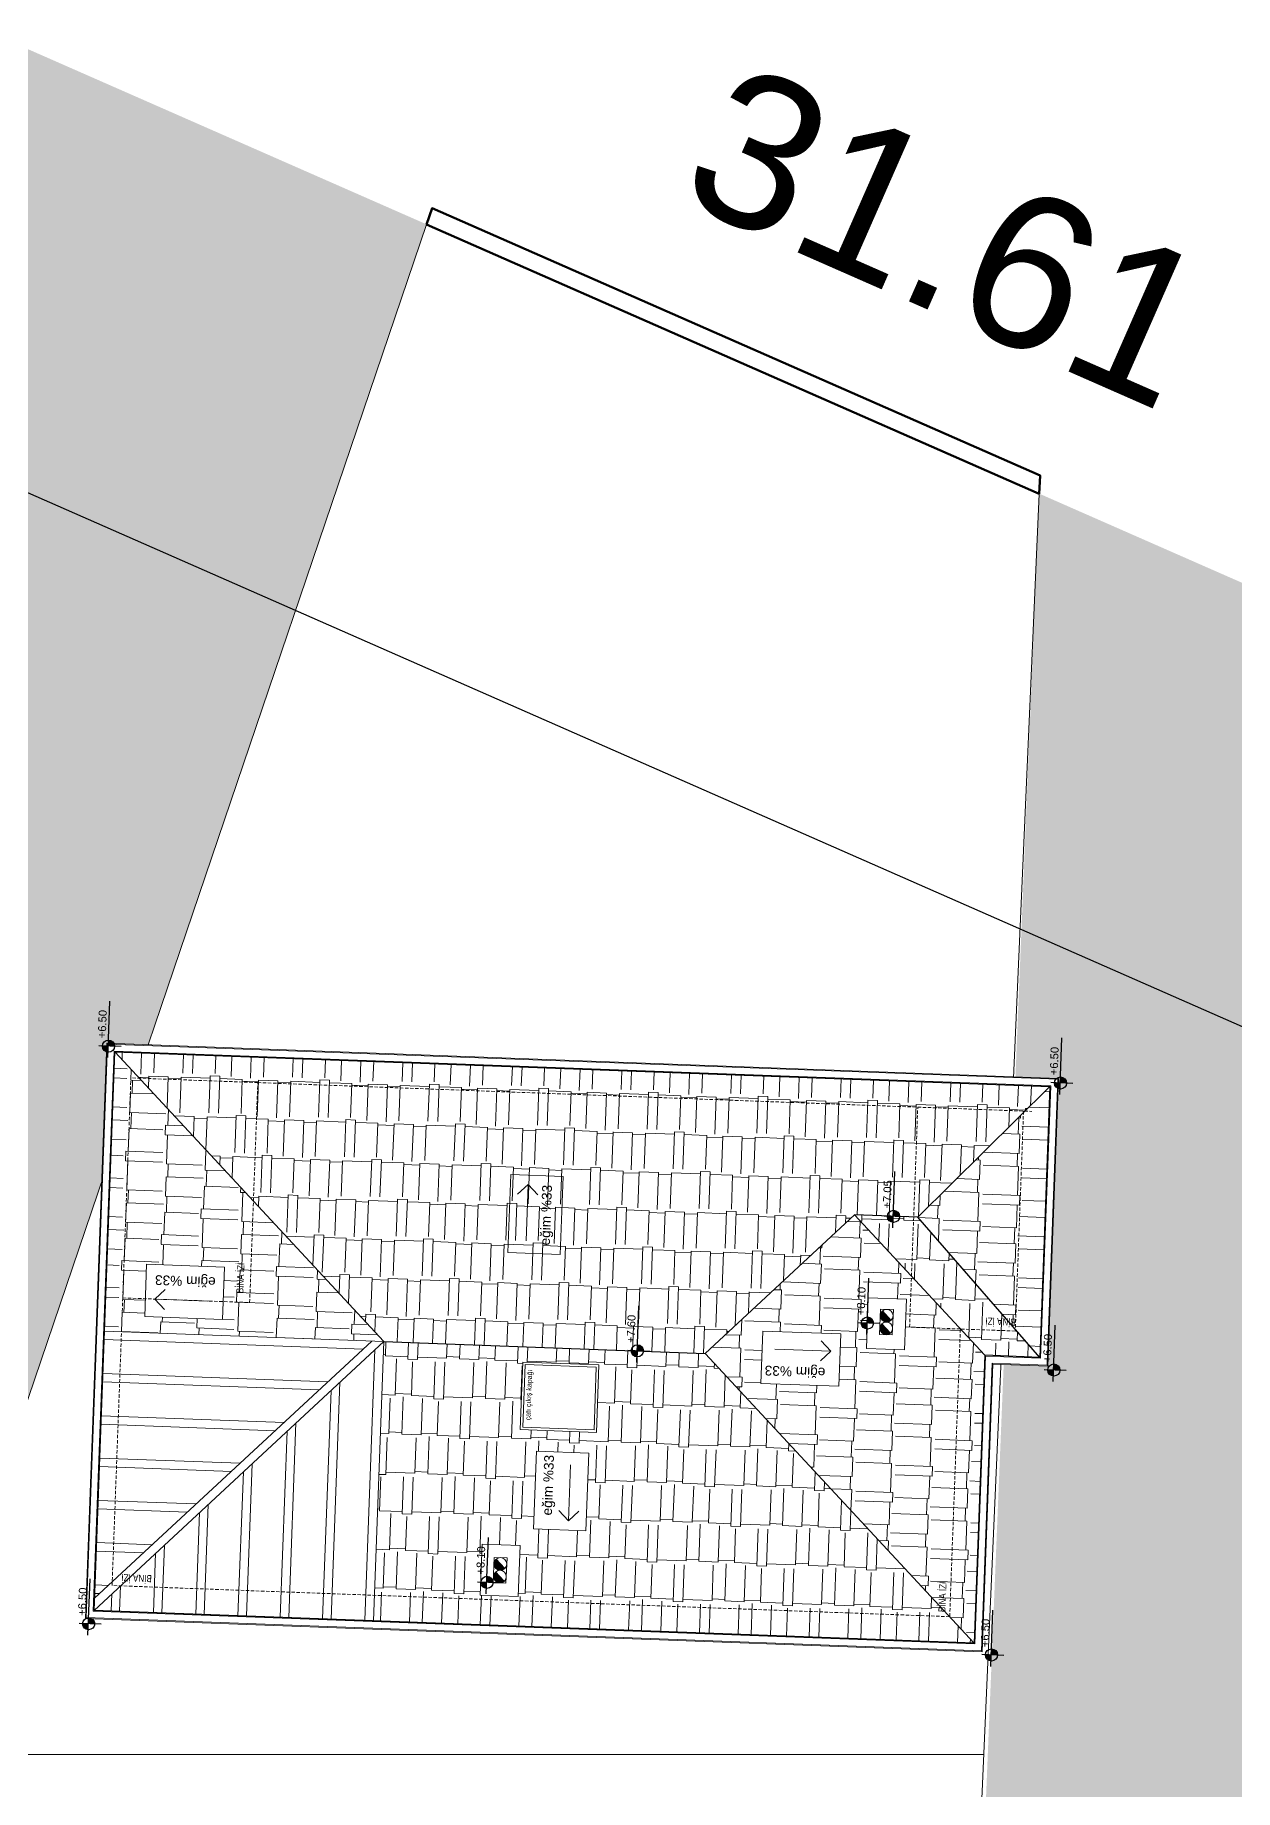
# Model space of a CAD drawing. Header units: centimetres. Extents: x 63871 to 181827, y -95930 to 42199.
# Drawn here: x 175132 to 176549, y -13246 to -11174 of the extents above; entities that cross this region are included whole.
import ezdxf
from ezdxf.enums import TextEntityAlignment as Align

# ---------------------------------------------------------------- set-up
doc = ezdxf.new("R2010")
doc.units = ezdxf.units.CM
doc.linetypes.add('11-021_500-SatisOfisi_220512$0${ Diamond }', pattern=[12, 4, -2, 2, 2, -2])
for name, color, linetype, lineweight in [('A-AREA-IDEN', 7, 'Continuous', 9), ('ARA SINIRLAR', 225, 'Continuous', 15), ('ARM_Pen_No__252', 8, 'Continuous', 18), ('Baca', 82, 'Continuous', 9), ('İz DÜŞÜMÜ', 7, '11-021_500-SatisOfisi_220512$0${ Diamond }', 18), ('OLUK', 222, 'Continuous', 15), ('PARSEL SINIRI', 12, 'Continuous', 50), ('ROL_CEPHE', 1, 'Continuous', 0), ('TARAMA', 251, 'Continuous', 5), ('Çatı', 144, 'Continuous', 30), ('ÇEKME MESAFESİ', 5, 'Continuous', 25)]:
    doc.layers.add(name, color=color, linetype=linetype, lineweight=lineweight)
doc.layers.add('KOT', color=171, linetype='Continuous')
doc.styles.add('Arial', font='Arial.ttf', dxfattribs={"height": 250})
doc.styles.add('Arial_1', font='Arial.ttf', dxfattribs={"height": 300})
doc.styles.add('MtXpl_Arial_Narrow_1', font='')
doc.styles.get("Standard").update_dxf_attribs({"font": 'Arial.ttf'})
doc.styles.get('MtXpl_Arial_Narrow_1').set_extended_font_data('Arial Narrow')
pattern_1 = [(87.87319, (204263.56, -210440.49), (-42.082954, 98.784804), [22.86, -19.05, 26.67, -11.43, 34.29, -15.24]), (87.87319, (204262.505, -210417.575), (-42.082954, 98.784804), [19.05, -72.39, 15.24, -22.86]), (87.87319, (204268.96, -210372.063), (-42.082954, 98.784804), [11.43, -118.11]), (177.87319, (204263.56, -210440.49), (-46.8903556, -30.665961), [43.815, -139.065]), (177.87319, (204264.41, -210417.646), (-46.8903556, -30.665961), [42.8625, -140.0175]), (177.87319, (204265.116, -210398.61), (-46.8903556, -30.665961), [40.005, -142.875]), (177.87319, (204268.96, -210372.063), (-46.8903556, -30.665961), [43.815, -139.065]), (177.87319, (204269.385, -210360.64), (-46.8903556, -30.665961), [43.815, -139.065]), (177.87319, (204267.802, -210326.27), (-46.8903556, -30.665961), [41.91, -140.97])]
pattern_2 = [(357.87319, (204263.56, -210440.49), (98.784804, 42.082954), [22.86, -19.05, 26.67, -11.43, 34.29, -15.24]), (357.87319, (204286.475, -210439.435), (98.784804, 42.082954), [19.05, -72.39, 15.24, -22.86]), (357.87319, (204331.987, -210445.89), (98.784804, 42.082954), [11.43, -118.11]), (87.87319, (204263.56, -210440.49), (-30.665961, 46.8903556), [43.815, -139.065]), (87.87319, (204286.405, -210441.338), (-30.665961, 46.8903556), [42.8625, -140.0175]), (87.87319, (204305.44, -210442.045), (-30.665961, 46.8903556), [40.005, -142.875]), (87.87319, (204331.987, -210445.89), (-30.665961, 46.8903556), [43.815, -139.065]), (87.87319, (204343.41, -210446.315), (-30.665961, 46.8903556), [43.815, -139.065]), (87.87319, (204377.782, -210444.732), (-30.665961, 46.8903556), [41.91, -140.97])]

# ---------------------------------------------------------------- blocks, each defined once
blk = doc.blocks.new('afadfa')
at = {"layer": 'Baca'}
h = blk.add_hatch(color=0, dxfattribs=at)
h.dxf.hatch_style = 1
h.paths.add_polyline_path([(525548.6, 4261233.8, 0.670516), (525535.8, 4261228.6, 0.199315), (525538, 4261223.2)])
h = blk.add_hatch(color=0, dxfattribs=at)
h.dxf.hatch_style = 1
h.paths.add_polyline_path([(525563.7, 4261233.8, 0.675614), (525550.8, 4261228.6, 0.202965), (525553, 4261223.2)])
for p, q in [((525538, 4261223.2), (525548.6, 4261233.8)), ((525553, 4261223.2), (525563.7, 4261233.8))]:
    blk.add_line(p, q, dxfattribs=at)
blk.add_lwpolyline([(525535.8, 4261236.1), (525565.8, 4261236), (525565.8, 4261221), (525535.8, 4261221.1)], close=True, dxfattribs=at)
for centre in [(525543.3, 4261228.6), (525558.3, 4261228.6)]:
    blk.add_circle(centre, 7.5, dxfattribs=at)

msp = doc.modelspace()

# ---------------------------------------------------------------- hatches: boundary and pattern name
at = {"layer": 'ARM_Pen_No__252'}
h = msp.add_hatch(dxfattribs=at)
h.set_pattern_fill('AR-HBONE', color=256, scale=0.51)
h.set_pattern_definition([(45, (0, -50000), (0, 73.27889), [155.448, -51.816]), (135, (36.64, -49963.36), (7e-15, 73.27889), [155.448, -51.816])])
h.paths.add_polyline_path([(175831.7, -22792.7), (175698, -25837), (170756.8, -25732.5), (171754.5, -22792.7)], flags=16)
h.paths.add_polyline_path([(172826.5, -19554.1), (175594.7, -11397.4), (175086.1, -11173.9), (170154.1, -25719.7), (167433.7, -25662.2), (167268.2, -26108.9), (178575.2, -26347.5), (178595, -25898.2), (176249, -25848.6), (176859.4, -11953.3), (176318.3, -11715.5), (176016.1, -19117.2), (175993.1, -19117.2), (175975.4, -19521.1)])
h.paths.add_polyline_path([(175975.4, -19521.1), (172826.5, -19554.1), (171829.1, -22492.9), (175844.9, -22492.9)])

# ---------------------------------------------------------------- linework, layer by layer
at = {"layer": 'ARA SINIRLAR', "color": 5}
msp.add_line((174981.4, -13204.5), (176252.9, -13204.5), dxfattribs=at)
at = {"layer": 'ARA SINIRLAR'}
for points in [[(175594.7, -11397.4), (172974.8, -19117.2)], [(175980.1, -19414.2), (176318.3, -11715.5)]]:
    msp.add_lwpolyline(points, dxfattribs=at)
at = {"layer": 'PARSEL SINIRI'}
for points in [[(176318.3, -11715.5), (176319.2, -11694), (175601.1, -11378.4), (175594.7, -11397.4)], [(176318.3, -11715.5), (175594.7, -11397.4)]]:
    msp.add_lwpolyline(points, dxfattribs=at)
at = {"layer": 'ÇEKME MESAFESİ'}
msp.add_lwpolyline([(177946.3, -29738.1), (178260.5, -22584.5), (178428.3, -18739.5), (178527.7, -16467.7), (178596.2, -14908.1), (178677.4, -13058.6), (178621.4, -12986.2), (177442.4, -12733.9), (177367, -12700.7), (174636, -11500.4), (172556.1, -11827.8), (171584.7, -14827.6), (170831.2, -17153.7), (170364.5, -18594.4), (169517.9, -21208.9), (168807.4, -23336.1), (167715.8, -26282.1)], dxfattribs=at)

# ---------------------------------------------------------------- texts
at = {"layer": 'ROL_CEPHE', "lineweight": 0}
msp.add_text('31.61', height=180, rotation=336.2734, dxfattribs=at).set_placement((175887.4, -11366.6))

# ---------------------------------------------------------------- next in the draw order: wipeouts: each hides what was drawn before it
msp.add_wipeout([(176251, -13083.3), (175191.7, -13044), (175216.9, -12364.5), (176341.2, -12406.2), (176328.5, -12746), (176263.6, -12743.6)]).dxf.layer = 'OLUK'

# ---------------------------------------------------------------- next in the draw order: hatches: boundary and pattern name
at = {"layer": 'KOT'}
h = msp.add_hatch(color=256, dxfattribs=at)
h.dxf.hatch_style = 1
h.paths.add_polyline_path([(175212.2, -12367.7, 0.402561), (175218.8, -12375.1), (175219.1, -12368)])
h = msp.add_hatch(color=256, dxfattribs=at)
h.dxf.hatch_style = 1
h.paths.add_polyline_path([(175219.2, -12360.8, 0.009987), (175219, -12360.8), (175218.7, -12367.9), (175226.1, -12368.2, 0.414214)])
h = msp.add_hatch(color=256, dxfattribs=at)
h.dxf.hatch_style = 1
h.paths.add_polyline_path([(176336.6, -12411.3, 0.402561), (176343.2, -12418.7), (176343.4, -12411.6)])
h = msp.add_hatch(color=256, dxfattribs=at)
h.dxf.hatch_style = 1
h.paths.add_polyline_path([(176343.6, -12404.4, 0.009987), (176343.3, -12404.4), (176343, -12411.5), (176350.5, -12411.8, 0.414214)])
h = msp.add_hatch(color=256, dxfattribs=at)
h.dxf.hatch_style = 1
h.paths.add_polyline_path([(176139.5, -12568.8, 0.402561), (176146.1, -12576.2), (176146.4, -12569.1)])
h = msp.add_hatch(color=256, dxfattribs=at)
h.dxf.hatch_style = 1
h.paths.add_polyline_path([(176146.5, -12561.9, 0.009987), (176146.2, -12561.9), (176146, -12569.1), (176153.4, -12569.4, 0.414214)])
h = msp.add_hatch(color=256, dxfattribs=at)
h.dxf.hatch_style = 1
h.paths.add_polyline_path([(176108.5, -12694.8, 0.402561), (176115.2, -12702.2), (176115.4, -12695.1)])
h = msp.add_hatch(color=256, dxfattribs=at)
h.dxf.hatch_style = 1
h.paths.add_polyline_path([(176115.6, -12687.9, 0.009987), (176115.3, -12687.9), (176115, -12695.1), (176122.5, -12695.4, 0.414214)])
h = msp.add_hatch(color=256, dxfattribs=at)
h.dxf.hatch_style = 1
h.paths.add_polyline_path([(175843.9, -12720.8, 0.009987), (175843.6, -12720.8), (175843.3, -12728), (175850.8, -12728.2, 0.414214)])
h = msp.add_hatch(color=256, dxfattribs=at)
h.dxf.hatch_style = 1
h.paths.add_polyline_path([(175836.8, -12727.7, 0.402561), (175843.5, -12735.1), (175843.7, -12728)])
h = msp.add_hatch(color=256, dxfattribs=at)
h.dxf.hatch_style = 1
h.paths.add_polyline_path([(176335.7, -12743.4, 0.009987), (176335.4, -12743.4), (176335.2, -12750.6), (176342.6, -12750.9, 0.414214)])
h = msp.add_hatch(color=256, dxfattribs=at)
h.dxf.hatch_style = 1
h.paths.add_polyline_path([(176328.7, -12750.3, 0.402561), (176335.3, -12757.8), (176335.6, -12750.6)])
h = msp.add_hatch(color=256, dxfattribs=at)
h.dxf.hatch_style = 1
h.paths.add_polyline_path([(175666.3, -12994.2, 0.009987), (175666, -12994.2), (175665.7, -13001.4), (175673.2, -13001.7, 0.414214)])
h = msp.add_hatch(color=256, dxfattribs=at)
h.dxf.hatch_style = 1
h.paths.add_polyline_path([(175659.3, -13001.2, 0.402561), (175665.9, -13008.6), (175666.2, -13001.4)])
h = msp.add_hatch(color=256, dxfattribs=at)
h.dxf.hatch_style = 1
h.paths.add_polyline_path([(175188.8, -13050, 0.402561), (175195.4, -13057.4), (175195.7, -13050.2)])
h = msp.add_hatch(color=256, dxfattribs=at)
h.dxf.hatch_style = 1
h.paths.add_polyline_path([(175195.8, -13043.1, 0.009987), (175195.5, -13043.1), (175195.2, -13050.2), (175202.7, -13050.5, 0.414214)])
h = msp.add_hatch(color=256, dxfattribs=at)
h.dxf.hatch_style = 1
h.paths.add_polyline_path([(176255, -13086.9, 0.402561), (176261.7, -13094.3), (176261.9, -13087.1)])
h = msp.add_hatch(color=256, dxfattribs=at)
h.dxf.hatch_style = 1
h.paths.add_polyline_path([(176262, -13080, 0.009987), (176261.8, -13080), (176261.5, -13087.1), (176268.9, -13087.4, 0.414214)])
at = {"layer": 'Çatı', "lineweight": 15}
h = msp.add_hatch(dxfattribs=at)
h.set_pattern_fill('AR-RSHKE', color=251, scale=0.15, angle=267.8732)
h.set_pattern_definition([(267.87319, (204263.56, -210440.49), (42.082954, -98.784804), [22.86, -19.05, 26.67, -11.43, 34.29, -15.24]), (267.87319, (204264.616, -210463.405), (42.082954, -98.784804), [19.05, -72.39, 15.24, -22.86]), (267.87319, (204258.16, -210508.917), (42.082954, -98.784804), [11.43, -118.11]), (357.87319, (204263.56, -210440.49), (46.8903556, 30.665961), [43.815, -139.065]), (357.87319, (204262.712, -210463.334), (46.8903556, 30.665961), [42.8625, -140.0175]), (357.87319, (204262.005, -210482.37), (46.8903556, 30.665961), [40.005, -142.875]), (357.87319, (204258.16, -210508.917), (46.8903556, 30.665961), [43.815, -139.065]), (357.87319, (204257.736, -210520.34), (46.8903556, 30.665961), [43.815, -139.065]), (357.87319, (204259.32, -210554.71), (46.8903556, 30.665961), [41.91, -140.97])])
h.paths.add_polyline_path([(175544.1, -12716.8), (175226.6, -12374.8), (175214.3, -12704.6)])
h.paths.add_polyline_path([(175353.8, -12690.7), (175261.7, -12687.3), (175264, -12625.5), (175356.1, -12629)], flags=16)
h.paths.add_polyline_path([(175348.7, -12635), (175271.4, -12632.1), (175270.6, -12655.8), (175347.8, -12658.7)], flags=8)
h.paths.add_polyline_path([(175380.7, -12662.6), (175382.2, -12621.5), (175367, -12621), (175365.5, -12662)], flags=24)
h = msp.add_hatch(dxfattribs=at)
h.set_pattern_fill('AR-RSHKE', color=251, scale=0.15, angle=177.8732)
h.set_pattern_definition([(177.87319, (204263.56, -210440.49), (-98.784804, -42.082954), [22.86, -19.05, 26.67, -11.43, 34.29, -15.24]), (177.87319, (204240.645, -210441.545), (-98.784804, -42.082954), [19.05, -72.39, 15.24, -22.86]), (177.87319, (204195.134, -210435.09), (-98.784804, -42.082954), [11.43, -118.11]), (267.87319, (204263.56, -210440.49), (30.665961, -46.8903556), [43.815, -139.065]), (267.87319, (204240.716, -210439.64), (30.665961, -46.8903556), [42.8625, -140.0175]), (267.87319, (204221.68, -210438.935), (30.665961, -46.8903556), [40.005, -142.875]), (267.87319, (204195.134, -210435.09), (30.665961, -46.8903556), [43.815, -139.065]), (267.87319, (204183.71, -210434.665), (30.665961, -46.8903556), [43.815, -139.065]), (267.87319, (204149.34, -210436.248), (30.665961, -46.8903556), [41.91, -140.97])])
h.paths.add_polyline_path([(175923.8, -12730.9), (176100, -12567.4), (176100, -12567.4), (176175, -12570.2), (176330.8, -12415.8), (175226.6, -12374.8), (175544.1, -12716.8)])
h = msp.add_hatch(dxfattribs=at)
h.set_pattern_fill('AR-RSHKE', color=251, scale=0.15, angle=87.8732)
h.set_pattern_definition(pattern_1)
h.paths.add_polyline_path([(176318.9, -12735.6), (176330.8, -12415.8), (176175, -12570.2)])
h.paths.add_polyline_path([(176293.5, -12687.4), (176252.4, -12685.9), (176251.9, -12701.1), (176292.9, -12702.6)], flags=24)
h = msp.add_hatch(dxfattribs=at)
h.set_pattern_fill('AR-RSHKE', color=251, scale=0.15, angle=87.8732)
h.set_pattern_definition(pattern_1)
h.paths.add_polyline_path([(176100, -12567.4), (175923.8, -12730.9), (176241.3, -13073), (176254, -12733.2)])
h.paths.add_polyline_path([(176116.4, -12665.1), (176161.4, -12666.8), (176159.1, -12726.7), (176114.2, -12725.1)], flags=16)
h.paths.add_polyline_path([(176130.9, -12678.6), (176146, -12679.2), (176144.8, -12709.1), (176129.7, -12708.6)], flags=0)
h.paths.add_polyline_path([(176138.4, -12678.9, -1), (176137.8, -12693.9, -1), (176137.3, -12708.8, -1), (176137.8, -12693.9, -1)], flags=0)
h.paths.add_polyline_path([(176084, -12707.9), (176081.7, -12769.7), (175989.6, -12766.3), (175991.9, -12704.5)], flags=16)
h.paths.add_polyline_path([(176068.9, -12741.8), (175991.6, -12739), (175990.7, -12762.7), (176068, -12765.6)], flags=8)
h.paths.add_polyline_path([(176209.8, -13039.4), (176211.4, -12998.3), (176196.1, -12997.8), (176194.6, -13038.8)], flags=25)
h = msp.add_hatch(dxfattribs=at)
h.set_pattern_fill('AR-RSHKE', color=251, scale=0.15, angle=357.8732)
h.set_pattern_definition(pattern_2)
h.paths.add_polyline_path([(176175, -12570.2), (176100, -12567.4), (176254, -12733.2), (176318.9, -12735.6)])
h.paths.add_polyline_path([(176293.5, -12687.4), (176252.4, -12685.9), (176251.9, -12701.1), (176292.9, -12702.6)], flags=25)
h = msp.add_hatch(dxfattribs=at)
h.set_pattern_fill('AR-RSHKE', color=251, scale=0.15, angle=357.8732)
h.set_pattern_definition(pattern_2)
h.paths.add_polyline_path([(175544.1, -12716.8), (175531.8, -13046.6), (176241.3, -13073), (175923.8, -12730.9)])
h.paths.add_polyline_path([(175782.7, -12940.6), (175720.9, -12938.3), (175724.4, -12846.3), (175786.1, -12848.6)], flags=16)
h.paths.add_polyline_path([(175795.3, -12824.4), (175705.3, -12821), (175708.3, -12741.1), (175798.2, -12744.4)], flags=16)
h.paths.add_polyline_path([(175792.4, -12821.3), (175708.4, -12818.1), (175711.2, -12744.2), (175795.1, -12747.3)], flags=0)
h.paths.add_polyline_path([(175705.2, -12958), (175702.9, -13017.9), (175658, -13016.3), (175660.2, -12956.3)], flags=16)
h.paths.add_polyline_path([(175689.7, -12972.4), (175688.5, -13002.4), (175673.5, -13001.8), (175674.7, -12971.9)], flags=0)
h.paths.add_polyline_path([(175681.6, -12987.1, -1), (175681, -13002.1, -1), (175681.6, -12987.1, -1), (175682.1, -12972.1, -1)], flags=0)
h.paths.add_polyline_path([(175748.8, -12925.5), (175751.7, -12848.3), (175727.9, -12847.4), (175725.1, -12924.7)], flags=8)
h.paths.add_polyline_path([(175720.8, -12812.2), (175723.2, -12748.3), (175711.6, -12747.9), (175709.2, -12811.8)], flags=8)

# ---------------------------------------------------------------- next in the draw order: linework, layer by layer
at = {"layer": 'A-AREA-IDEN'}
for p, q in [((175714.5, -12531.5), (175702.2, -12542.9)), ((175712.1, -12597.8), (175714.5, -12531.5)), ((175714.5, -12531.5), (175726, -12543.8)), ((175273.6, -12666.8), (175285.9, -12655.4)), ((175339.9, -12669.3), (175273.6, -12666.8)), ((175273.6, -12666.8), (175285.1, -12679.1)), ((176072.1, -12728.4), (176060.7, -12716.1)), ((176005.8, -12726), (176072.1, -12728.4)), ((176072.1, -12728.4), (176059.8, -12739.8)), ((175764.7, -12862.5), (175762.2, -12928.8)), ((175762.2, -12928.8), (175750.8, -12916.5)), ((175762.2, -12928.8), (175774.5, -12917.3))]:
    msp.add_line(p, q, dxfattribs=at)
for points in [[(175690.6, -12611.7), (175694.1, -12519.6), (175755.8, -12521.9), (175752.4, -12614)], [(175353.8, -12690.7), (175261.7, -12687.3), (175264, -12625.5), (175356.1, -12629)], [(175991.9, -12704.5), (176084, -12707.9), (176081.7, -12769.7), (175989.6, -12766.3)], [(175705.3, -12821), (175708.3, -12741.1), (175798.2, -12744.4), (175795.3, -12824.4)], [(175708.4, -12818.1), (175711.2, -12744.2), (175795.1, -12747.3), (175792.4, -12821.3)], [(175786.1, -12848.6), (175782.7, -12940.6), (175720.9, -12938.3), (175724.4, -12846.3)]]:
    msp.add_lwpolyline(points, close=True, dxfattribs=at)
at = {"layer": 'Baca'}
for points in [[(176159.1, -12726.7), (176161.4, -12666.8), (176116.4, -12665.1), (176114.2, -12725.1)], [(175702.9, -13017.9), (175705.2, -12958), (175660.2, -12956.3), (175658, -13016.3)]]:
    msp.add_lwpolyline(points, close=True, dxfattribs=at)
at = {"layer": 'İz DÜŞÜMÜ'}
for p in [(175235.8, -12665.4), (175395.3, -12411.1)]:
    msp.add_line(p, (175245.4, -12405.5), dxfattribs=at)
msp.add_lwpolyline([(176225.1, -12702.1), (176165.1, -12699.9), (176174.8, -12440.1), (176299.7, -12444.7), (176290, -12704.5), (176225.1, -12702.1), (176212.5, -13041.9), (175223.2, -13005.1), (175235.8, -12665.4), (175385.7, -12670.9), (175395.3, -12411.1), (176309.7, -12445.1)], dxfattribs=at)
at = {"layer": 'KOT'}
for p, q in [((175218.2, -12381.6), (175220.7, -12314.8)), ((175233.8, -12368.5), (175207.7, -12367.5)), ((176342.5, -12425.2), (176345, -12358.4)), ((176358.1, -12412.1), (176332.1, -12411.1)), ((176145.5, -12582.7), (176147.9, -12515.9)), ((176161, -12569.6), (176135, -12568.7)), ((176114.5, -12708.7), (176117, -12641.9)), ((175842.8, -12741.6), (175845.3, -12674.8)), ((176130.1, -12695.6), (176104, -12694.7)), ((176334.7, -12764.2), (176337.1, -12697.4)), ((175858.4, -12728.5), (175832.3, -12727.5)), ((176350.2, -12751.1), (176324.2, -12750.2)), ((175665.2, -13015), (175667.7, -12948.3)), ((175194.7, -13063.9), (175197.2, -12997.1)), ((175680.8, -13002), (175654.8, -13001)), ((176261, -13100.8), (176263.5, -13034)), ((175210.3, -13050.8), (175184.3, -13049.8)), ((176276.6, -13087.7), (176250.5, -13086.7))]:
    msp.add_line(p, q, dxfattribs=at)
for centre in [(175219, -12368), (176343.3, -12411.6), (176146.2, -12569.1), (176115.3, -12695.1), (175843.6, -12728), (176335.4, -12750.6), (175666, -13001.4), (175195.5, -13050.2), (176261.8, -13087.1)]:
    msp.add_circle(centre, 7.17, dxfattribs=at)
at = {"layer": 'OLUK'}
for points in [[(176328.5, -12746), (176263.6, -12743.6), (176251, -13083.3), (175191.7, -13044), (175216.9, -12364.5), (176341.2, -12406.2)], [(176327.6, -12744.9), (176262.6, -12742.5), (176250, -13082.3), (175192.7, -13043), (175217.9, -12365.5), (176340.1, -12407.2)], [(176319.9, -12736.6), (176254.9, -12734.2), (176242.3, -13074), (175201, -13035.3), (175225.6, -12373.8), (176331.8, -12414.9)]]:
    msp.add_lwpolyline(points, close=True, dxfattribs=at)
at = {"layer": 'TARAMA'}
for p, q in [((175544.1, -12716.8), (175214.3, -12704.6)), ((175544.1, -12716.8), (175202.1, -13034.4)), ((175202.6, -13020.2), (175529.9, -12716.3)), ((175519.6, -12725.9), (175213.9, -12714.6)), ((175544.1, -12716.8), (175531.8, -13046.6)), ((175533.7, -12726.5), (175521.8, -13046.2)), ((175467.8, -12774), (175212.1, -12764.6)), ((175478.1, -12764.4), (175212.5, -12754.6)), ((175492.3, -12765), (175481.9, -13044.8)), ((175481.9, -12774.6), (175471.9, -13044.4)), ((175426.3, -12812.5), (175210.6, -12804.5)), ((175415.9, -12822.2), (175210.2, -12814.5)), ((175430.1, -12822.7), (175421.9, -13042.5)), ((175440.4, -12813.1), (175431.9, -13042.9)), ((175364.1, -12870.3), (175208.4, -12864.5)), ((175374.5, -12860.6), (175208.7, -12854.5)), ((175378.3, -12870.8), (175371.9, -13040.7)), ((175388.6, -12861.2), (175381.9, -13041)), ((175322.7, -12908.8), (175206.9, -12904.5)), ((175336.8, -12909.3), (175332, -13039.2)), ((175312.3, -12918.4), (175206.5, -12914.4)), ((175326.4, -12918.9), (175322, -13038.8)), ((175260.5, -12966.5), (175204.7, -12964.4)), ((175270.8, -12956.9), (175205, -12954.4)), ((175274.6, -12967), (175272, -13037)), ((175285, -12957.4), (175282, -13037.3)), ((175208.7, -13014.6), (175202.8, -13014.4)), ((175219, -13005), (175203.2, -13004.4)), ((175222.8, -13015.1), (175222, -13035.1)), ((175233.2, -13005.5), (175232, -13035.5))]:
    msp.add_line(p, q, dxfattribs=at)
at = {"layer": 'Çatı'}
for p, q in [((175544.1, -12716.8), (175226.6, -12374.8)), ((176175, -12570.2), (176330.8, -12415.8)), ((175923.8, -12730.9), (176100, -12567.4)), ((176100, -12567.4), (176254, -12733.2)), ((176175, -12570.2), (176100, -12567.4)), ((176318.9, -12735.6), (176175, -12570.2)), ((175202.1, -13034.4), (175544.1, -12716.8)), ((175544.1, -12716.8), (175923.8, -12730.9)), ((175923.8, -12730.9), (176241.3, -13073))]:
    msp.add_line(p, q, dxfattribs=at)
msp.add_lwpolyline([(176318.9, -12735.6), (176254, -12733.2), (176241.3, -13073), (175202.1, -13034.4), (175226.6, -12374.8), (176330.8, -12415.8)], close=True, dxfattribs=at)

# ---------------------------------------------------------------- next in the draw order: block references
at = {"layer": 'Baca', "rotation": 87.87318910166643}
for p in [(4414927.1, -696022.5), (4414470.8, -696315.7)]:
    msp.add_blockref('afadfa', p, dxfattribs=at)

# ---------------------------------------------------------------- next in the draw order: texts
at = {"style": 'MtXpl_Arial_Narrow_1'}
for rotation, p in [(87.8302, (175378.2, -12660)), (177.8302, (176290.8, -12689.9)), (177.8302, (175270.3, -12992.9)), (87.8302, (176207.4, -13036.7))]:
    msp.add_text('BİNA İZİ', height=8.32, rotation=rotation, dxfattribs=at).set_placement(p)
at = {"layer": 'A-AREA-IDEN', "style": 'Arial_1'}
msp.add_text('çatı çıkış kapağı', height=5.953, rotation=87.8732, dxfattribs=at).set_placement((175718.3, -12780.1), align=Align.CENTER)
at = {"layer": 'A-AREA-IDEN', "char_height": 11.52, "width": 136.287, "attachment_point": 2, "line_spacing_factor": 0.941778, "style": 'Arial'}
for insert, rotation in [((175730, -12567.4), 87.8732), ((175309.5, -12651.3), 177.8732), ((176029.6, -12758.2), 177.8732), ((175732.4, -12886.3), 87.8732)]:
    msp.add_mtext('eğim %33', dxfattribs=dict(at, insert=insert, rotation=rotation))
at = {"layer": 'KOT', "char_height": 9.45, "width": 57.696, "attachment_point": 2, "rotation": 87.8732, "line_spacing_factor": 0.941778, "style": 'Arial_1'}
for s, insert in [('+6.50', (175206.9, -12341.8)), ('+6.50', (176331.2, -12385.4)), ('+7.05', (176134.1, -12542.9)), ('+8.10', (176103.2, -12668.9)), ('+7.60', (175831.5, -12701.8)), ('+6.50', (176323.3, -12724.4)), ('+8.10', (175653.9, -12975.2)), ('+6.50', (175183.4, -13024)), ('+6.50', (176249.7, -13060.9))]:
    msp.add_mtext(s, dxfattribs=dict(at, insert=insert))

doc.saveas('drawing.dxf')
